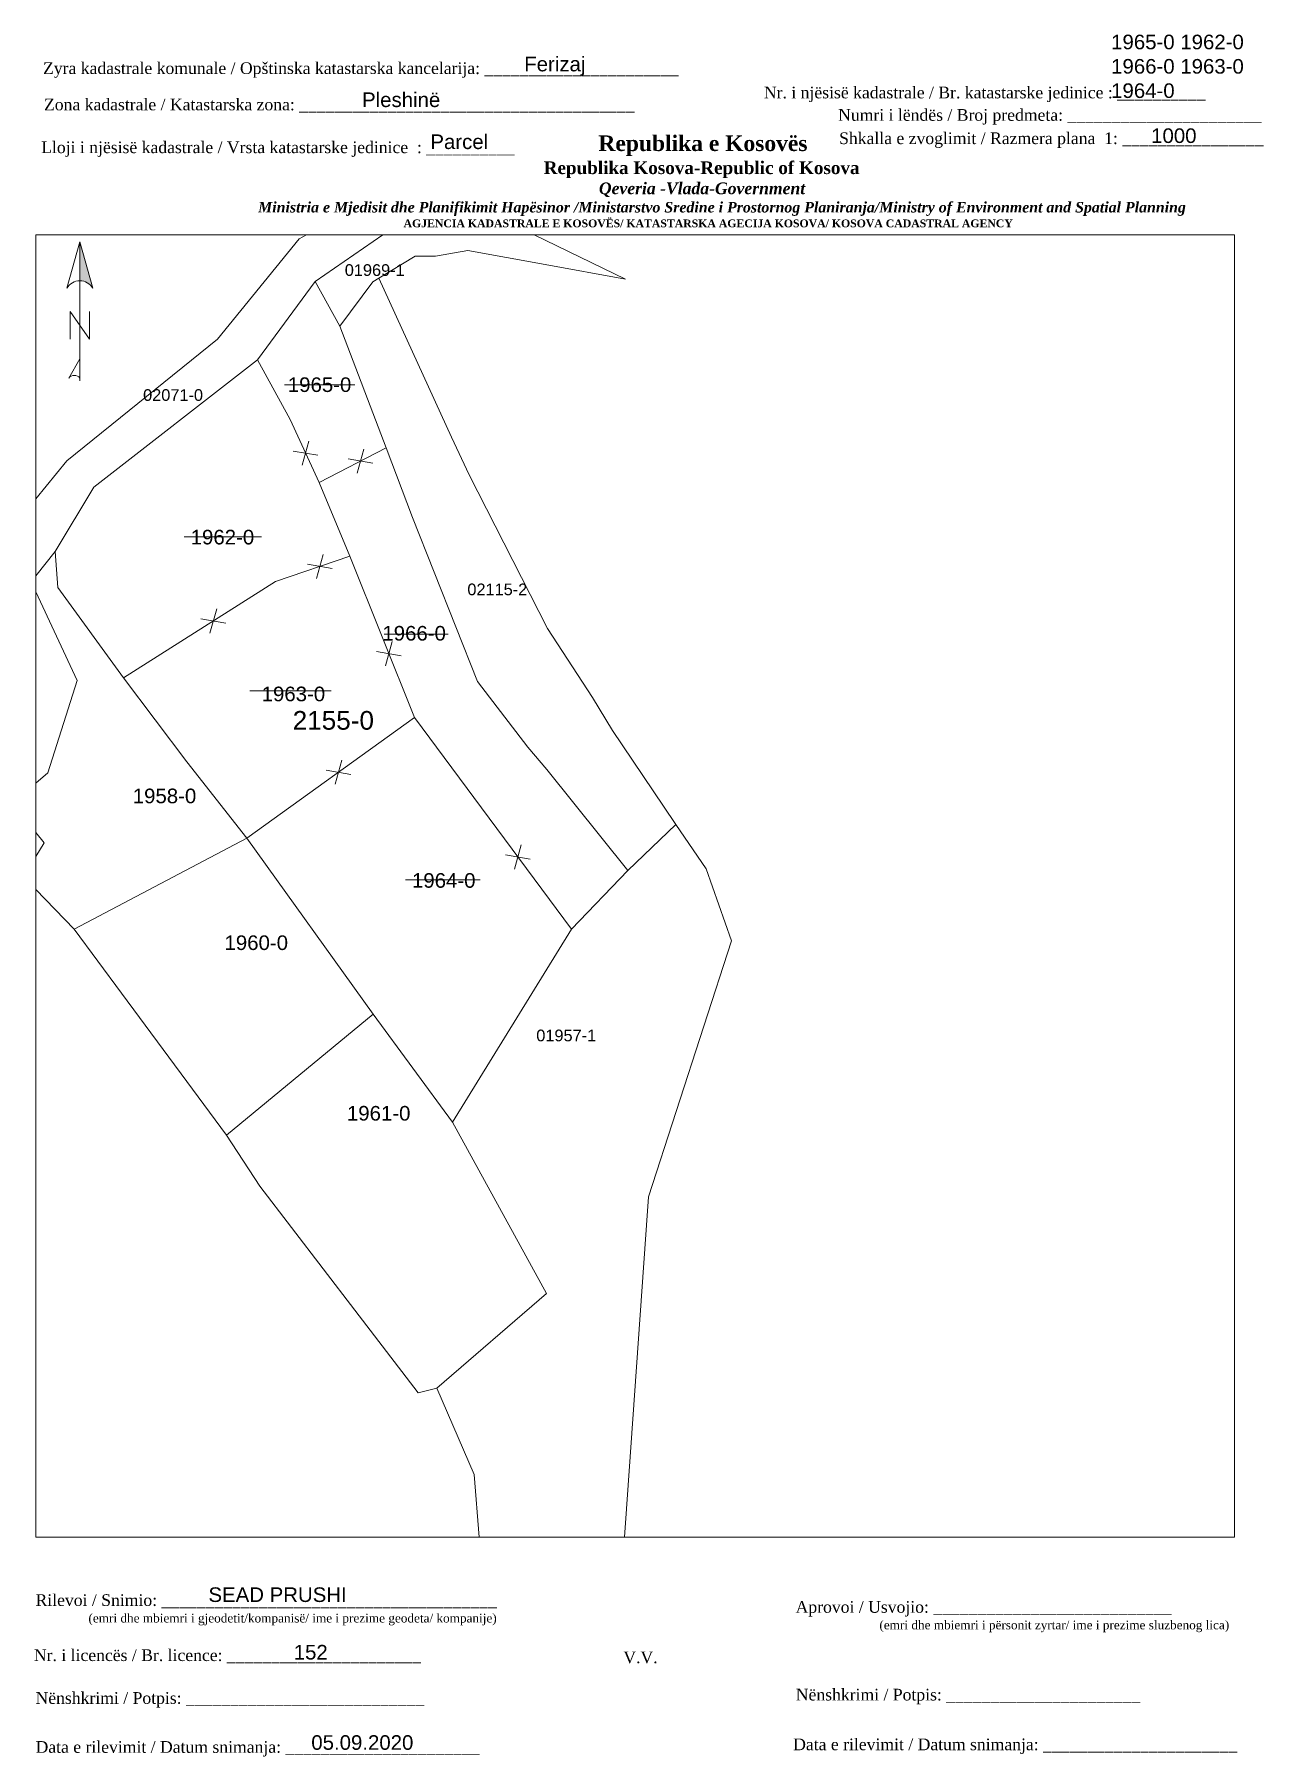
# Paper-space layout '1962' of a CAD drawing. Header units: metres, sheet in millimetres. Extents: x 0 to 211, y 0 to 295.
# The model-space entities are those that its viewports show. They can reach past a viewport. Long polylines and large blocks are cut down to what shows.
import ezdxf
from ezdxf.enums import TextEntityAlignment as Align

# ---------------------------------------------------------------- set-up
doc = ezdxf.new("R2010")
doc.units = ezdxf.units.M
doc.layers.get('0').update_dxf_attribs({"lineweight": 0})
for name, color, linetype, lineweight in [('Korniza e jashtme', 7, 'Continuous', 0), ('Korniza e jashtme txt', 7, 'Continuous', 0), ('nr parc fqinj', 8, 'Continuous', 0), ('Nr Parceles Baze', 7, 'Continuous', 0), ('nr te ri bashkimi', 1, 'Continuous', 0), ('parc fqinje', 8, 'Continuous', 0), ('parc re  poligon', 1, 'Continuous', 0), ('Parcela Baze', 7, 'Continuous', 0)]:
    doc.layers.add(name, color=color, linetype=linetype, lineweight=lineweight)
doc.styles.get("Standard").update_dxf_attribs({"font": 'arial.ttf'})

# ---------------------------------------------------------------- blocks, each defined once
blk = doc.blocks.new('*U54')
at = {"linetype": 'ByBlock', "lineweight": -2}
blk.add_hatch(color=0, dxfattribs=at).paths.add_polyline_path([(0, 562), (0, 301, -0.269143), (87, 250)])
at = {"color": 0, "linetype": 'ByBlock', "lineweight": -2}
for points in [[(87, 250, 0.580323), (-87, 250), (0, 562), (87, 250), (0, 562), (0, 300)], [(0, -356, 0.5), (-75, -356), (0, -225)]]:
    blk.add_lwpolyline(points, format="xyb", dxfattribs=at)
for points in [[(0, -375), (0, 562)], [(-66, -94), (-66, 94), (66, -94), (66, 94)]]:
    blk.add_lwpolyline(points, dxfattribs=at)
blk = doc.blocks.new('ACMAP_ANN_TEMPLATE_PIN-SUN')
blk.add_attdef('PIN', text='', height=2).set_placement((366708.21, 310584.18), align=Align.MIDDLE)

msp = doc.modelspace()

# ---------------------------------------------------------------- linework, layer by layer
at = {"flags": 128}
msp.add_lwpolyline([(7509678.98, 4689216.62), (7509669.44, 4689229.06)], dxfattribs=at)
at = {"layer": 'parc fqinje'}
for points in [[(7509610.11, 4689359.93), (7509612.51, 4689368.42), (7509618.85, 4689376.22), (7509644.6, 4689397.03), (7509658.58, 4689414.2), (7509677.45, 4689424.24)], [(7509680.54, 4689420.1), (7509661.37, 4689406.93), (7509651.46, 4689393.47), (7509623.45, 4689371.72), (7509616.82, 4689360.66), (7509612.73, 4689355.49), (7509598.36, 4689334.65)], [(7509649.64, 4689311.62), (7509620.05, 4689296.03), (7509611.47, 4689304.96), (7509614.94, 4689310.8), (7509609.57, 4689317.59), (7509615.57, 4689322.8), (7509620.62, 4689338.6), (7509612.73, 4689355.49), (7509616.82, 4689360.66), (7509617.26, 4689354.49), (7509628.5, 4689339.03), (7509639.39, 4689324.65), (7509649.64, 4689311.62)], [(7509598.36, 4689334.65), (7509612.73, 4689355.49), (7509620.62, 4689338.6), (7509615.57, 4689322.8), (7509609.57, 4689317.59), (7509614.94, 4689310.8), (7509611.47, 4689304.96), (7509593.31, 4689313.96), (7509598.36, 4689334.65)], [(7509649.64, 4689311.62), (7509671.27, 4689281.45), (7509646.16, 4689260.77), (7509639.37, 4689269.95), (7509628.18, 4689285.06), (7509620.05, 4689296.03), (7509649.64, 4689311.62)], [(7509646.16, 4689260.77), (7509671.27, 4689281.45), (7509684.85, 4689262.97), (7509700.93, 4689233.65), (7509682.15, 4689217.43), (7509678.98, 4689216.62), (7509651.84, 4689252.01), (7509646.16, 4689260.77)]]:
    msp.add_lwpolyline(points, dxfattribs=at)
for points in [[(7509681.97, 4689411.26), (7509678.45, 4689411.26), (7509672.23, 4689407.45), (7509671.23, 4689406.84), (7509665.57, 4689399.24), (7509661.37, 4689406.93), (7509680.54, 4689420.1), (7509690.62, 4689418.86), (7509714.46, 4689407.33), (7509700.73, 4689409.81), (7509687.49, 4689412.21), (7509681.97, 4689411.26)], [(7509672.23, 4689407.45), (7509684.66, 4689380.26), (7509687.71, 4689373.78), (7509701.12, 4689347.47), (7509708.8, 4689335.71), (7509712.24, 4689330.04), (7509721, 4689317.05), (7509723.11, 4689313.93), (7509714.85, 4689306.05), (7509701.03, 4689323.35), (7509697.74, 4689327.19), (7509689.12, 4689338.42), (7509678.02, 4689366.49), (7509673.48, 4689378.4), (7509665.57, 4689399.24), (7509671.23, 4689406.84), (7509672.23, 4689407.45)], [(7509723.11, 4689313.93), (7509728.31, 4689306.32), (7509732.6, 4689294.01), (7509718.39, 4689250.18), (7509713.96, 4689187.27), (7509712.63, 4689184.58), (7509702.69, 4689185.69), (7509690.21, 4689181.58), (7509688.59, 4689202.65), (7509682.15, 4689217.43), (7509700.93, 4689233.65), (7509684.85, 4689262.97), (7509705.21, 4689296.01), (7509714.85, 4689306.05), (7509723.11, 4689313.93)]]:
    msp.add_lwpolyline(points, close=True, dxfattribs=at)
at = {"layer": 'parc re  poligon'}
msp.add_lwpolyline([(7509651.46, 4689393.47), (7509661.37, 4689406.93), (7509665.57, 4689399.24), (7509673.48, 4689378.4), (7509678.02, 4689366.49), (7509689.12, 4689338.42), (7509697.74, 4689327.19), (7509701.03, 4689323.35), (7509714.85, 4689306.05), (7509705.21, 4689296.01), (7509684.85, 4689262.97), (7509671.27, 4689281.45), (7509649.64, 4689311.62), (7509639.39, 4689324.65), (7509628.5, 4689339.03), (7509617.26, 4689354.49), (7509616.82, 4689360.66), (7509623.45, 4689371.72)], close=True, dxfattribs=at)
at = {"layer": 'parc re  poligon', "flags": 128}
for points in [[(7509656.07, 4689389.24), (7509668.12, 4689389.24)], [(7509661.81, 4689377.15), (7509657.58, 4689377.88)], [(7509660.27, 4689379.59), (7509659.12, 4689375.45)], [(7509669.7, 4689378.22), (7509668.55, 4689374.09)], [(7509671.24, 4689375.79), (7509667.01, 4689376.52)], [(7509638.94, 4689363.21), (7509652.15, 4689363.21)], [(7509662.74, 4689360.19), (7509661.59, 4689356.06)], [(7509664.28, 4689357.76), (7509660.05, 4689358.49)], [(7509646.02, 4689348.42), (7509641.79, 4689349.15)], [(7509644.48, 4689350.85), (7509643.33, 4689346.72)], [(7509673.16, 4689346.55), (7509684.14, 4689346.55)], [(7509674.55, 4689345.26), (7509673.4, 4689341.12)], [(7509676.09, 4689342.83), (7509671.86, 4689343.55)], [(7509650.13, 4689336.85), (7509664.1, 4689336.85)], [(7509665.9, 4689324.96), (7509664.75, 4689320.82)], [(7509667.44, 4689322.52), (7509663.21, 4689323.25)], [(7509696.62, 4689310.44), (7509695.47, 4689306.31)], [(7509698.16, 4689308.01), (7509693.93, 4689308.74)], [(7509676.82, 4689304.49), (7509689.57, 4689304.49)]]:
    msp.add_lwpolyline(points, dxfattribs=at)
at = {"layer": 'Parcela Baze'}
for points in [[(7509673.48, 4689378.4), (7509662, 4689372.48), (7509657.06, 4689383.29), (7509651.46, 4689393.47), (7509661.37, 4689406.93), (7509665.57, 4689399.24), (7509673.48, 4689378.4)], [(7509662, 4689372.48), (7509667.29, 4689359.88), (7509654.54, 4689355.52), (7509628.5, 4689339.03), (7509617.26, 4689354.49), (7509616.82, 4689360.66), (7509623.45, 4689371.72), (7509651.46, 4689393.47), (7509657.06, 4689383.29), (7509662, 4689372.48)], [(7509705.21, 4689296.01), (7509678.35, 4689332.25), (7509667.29, 4689359.88), (7509662, 4689372.48), (7509673.48, 4689378.4), (7509678.02, 4689366.49), (7509689.12, 4689338.42), (7509697.74, 4689327.19), (7509701.03, 4689323.35), (7509714.85, 4689306.05), (7509705.21, 4689296.01)], [(7509585.52, 4689326.59), (7509569.1, 4689338.31), (7509559.09, 4689347.13), (7509555.55, 4689352.18), (7509565.97, 4689359.6), (7509577.02, 4689365.28), (7509606.2, 4689377.43), (7509610.14, 4689373.32), (7509612.51, 4689368.42), (7509610.11, 4689359.93), (7509592.46, 4689336.37), (7509585.52, 4689326.59)], [(7509678.35, 4689332.25), (7509649.64, 4689311.62), (7509639.39, 4689324.65), (7509628.5, 4689339.03), (7509654.54, 4689355.52), (7509667.29, 4689359.88), (7509678.35, 4689332.25)], [(7509671.27, 4689281.45), (7509649.64, 4689311.62), (7509678.35, 4689332.25), (7509705.21, 4689296.01), (7509684.85, 4689262.97), (7509671.27, 4689281.45)]]:
    msp.add_lwpolyline(points, dxfattribs=at)

# ---------------------------------------------------------------- block references
at = {"layer": 'nr parc fqinj'}
ref = msp.add_blockref('ACMAP_ANN_TEMPLATE_PIN-SUN', (7216304.97, 4440941.51), dxfattribs=dict(at, xscale=0.8, yscale=0.8, zscale=0.8))
ref.add_attrib('PIN', '01969-1', dxfattribs={"layer": '0', "height": 2}).set_placement((7509671.54, 4689408.86), align=Align.MIDDLE)
ref = msp.add_blockref('ACMAP_ANN_TEMPLATE_PIN-SUN', (7216270.44, 4440920.12), dxfattribs=dict(at, xscale=0.8, yscale=0.8, zscale=0.8))
ref.add_attrib('PIN', '02071-0', dxfattribs={"layer": '0', "height": 2}).set_placement((7509637.01, 4689387.47), align=Align.MIDDLE)
ref = msp.add_blockref('ACMAP_ANN_TEMPLATE_PIN-SUN', (7216325.97, 4440886.85), dxfattribs=dict(at, xscale=0.8, yscale=0.8, zscale=0.8))
ref.add_attrib('PIN', '02115-2', dxfattribs={"layer": '0', "height": 2}).set_placement((7509692.53, 4689354.19), align=Align.MIDDLE)
ref = msp.add_blockref('ACMAP_ANN_TEMPLATE_PIN-SUN', (7216337.77, 4440810.47), dxfattribs=dict(at, xscale=0.8, yscale=0.8, zscale=0.8))
ref.add_attrib('PIN', '01957-1', dxfattribs={"layer": '0', "height": 2}).set_placement((7509704.33, 4689277.82), align=Align.MIDDLE)

# ---------------------------------------------------------------- texts
for s, p in [('1959-0', (7509601.86, 4689326.2)), ('1958-0', (7509630.11, 4689317.58)), ('1960-0', (7509645.82, 4689292.45)), ('1961-0', (7509666.78, 4689263.25))]:
    msp.add_text(s, height=2.5, dxfattribs=at).set_placement(p)
at = {"layer": 'Nr Parceles Baze'}
for s, p in [('1965-0', (7509656.66, 4689387.99)), ('1962-0', (7509640.03, 4689361.89)), ('1966-0', (7509672.85, 4689345.43)), ('1963-0', (7509652.18, 4689335.04)), ('1964-0', (7509677.92, 4689303.11))]:
    msp.add_text(s, height=2.5, dxfattribs=at).set_placement(p)
at = {"layer": 'nr te ri bashkimi'}
msp.add_text('2155-0', height=3.2, dxfattribs=at).set_placement((7509657.49, 4689330.17))

psp = doc.layouts.new('1962')

# ---------------------------------------------------------------- block references
at = {"xscale": 0.0254, "yscale": 0.0254, "zscale": 0.0254}
psp.add_blockref('*U54', (7.95, 245.33), dxfattribs=at)

# ---------------------------------------------------------------- texts
at = {"layer": 'Korniza e jashtme txt'}
for s, insert, char_height, width, attachment_point in [('1965-0 1962-0 1966-0 1963-0 1964-0', (184.53, 295.09), 2.5, 23.5616, 1), ('{\\fTimes New Roman|b0|i0|c0|p18; Zyra kadastrale komunale / Opštinska katastarska kancelarija: ______________________}', (0.89, 290.36), 2, 114.6874, 1), ('Ferizaj', (84.04, 291.31), 2.5, 19.3474, 1), ('{\\fTimes New Roman|b0|i0|c0|p18;Nr. i njësisë kadastrale / Br. katastarske jedinice : __________}', (125.08, 286.19), 2, 98.5379, 1), ('{\\fTimes New Roman|b0|i0|c0|p18; Zona kadastrale / Katastarska zona: ______________________________________}', (1.06, 284.14), 2, 101.8807, 1), ('Pleshinë', (56.27, 285.2), 2.5, 40.037, 1), ('{\\fTimes New Roman|b0|i0|c0|p18; Numri i lëndës / Broj predmeta: ______________________}', (137.03, 282.35), 2, 83.344, 1), ('\\pi77.297;{\\fBook Antiqua|b1|i0|c0|p18;\\H1.333x;Republika e Kosovës\\fTimes New Roman|b1|i0|c0|p18;\\P\\pi67.927;\\fBook Antiqua|b1|i0|c0|p18;\\H0.8125x;Republika Kosova-Republic of Kosova\\fTimes New Roman|b1|i0|c0|p18;\\P\\pi77.378;\\fBook Antiqua|b1|i1|c0|p18;\\H0.9233x;Qeveria -Vlada-Government \\P\\pi13.032,l6,t23.033;\\fTimes New Roman|b1|i1|c0|p18;\\H0.9x;Ministria e Mjedisit dhe Planifikimit Hapësinor /Ministarstvo Sredine i Prostornog Planiranja/Ministry of Environment and Spatial Planning\\P\\pi43.931,l0,tz;\\fBook Antiqua|b1|i0|c0|p18;\\H0.7406x;AGJENCIA KADASTRALE E KOSOVËS/ KATASTARSKA AGECIJA KOSOVA/ KOSOVA CADASTRAL AGENCY}', (19.44, 277.84), 2, 191.8237, 1), ('{\\fArial|b0|i0|c0|p34;Parcel}', (67.97, 278.01), 2.5, 14.2476, 1), ('{\\fTimes New Roman|b0|i0|c0|p18; Shkalla e zvoglimit / Razmera plana  1: ________________}', (137.2, 278.36), 2, 98.5379, 1), ('1000', (191.38, 279.05), 2.5, 19.3474, 1), ('{\\fTimes New Roman|b0|i0|c0|p18; Lloji i njësisë kadastrale / Vrsta katastarske jedinice  : __________ }', (0.58, 276.81), 2, 108.0893, 1), ('{\\fTimes New Roman|b0|i0|c0|p18; Rilevoi / Snimio: ______________________________________\\P             \\H0.75x;(emri dhe mbiemri i gjeodetit/kompanisë/ ime i prezime geodeta/ kompanije)}', (-0.39, 28.08), 2, 87.3883, 1), ('SEAD PRUSHI', (29.97, 29.26), 2.5, 35.1364, 1), ('{\\fTimes New Roman|b0|i0|c0|p18; Aprovoi / Usvojio: ___________________________\\P                    \\H0.75x;(emri dhe mbiemri i përsonit zyrtar/ ime i prezime sluzbenog lica)}', (129.75, 26.91), 2, 83.344, 1), ('{\\fTimes New Roman|b0|i0|c0|p18; Nr. i licencës / Br. licence: ______________________\\P                                }', (-0.67, 18.65), 2, 83.344, 1), ('152', (44.57, 19.41), 2.5, 5.2174, 1), ('{\\fTimes New Roman|b0|i0|c0|p18;V.V.                                 }', (101.01, 18.27), 2, 9.4297, 1), ('{\\fTimes New Roman|b0|i0|c0|p18; Nënshkrimi / Potpis: ______________________\\P                                 }', (189.53, 11.9), 2, 83.344, 3), ('{\\fTimes New Roman|b0|i0|c0|p18; Nënshkrimi / Potpis: ___________________________\\P                                 }', (-0.39, 11.32), 2, 83.344, 1), ('{\\fTimes New Roman|b0|i0|c0|p18; Data e rilevimit / Datum snimanja: ______________________\\P                                 }', (-0.39, 2.94), 2, 83.344, 1), ('05.09.2020', (47.58, 3.95), 2.5, 19.3474, 1), ('{\\fTimes New Roman|b0|i0|c0|p18; Data e rilevimit / Datum snimanja: ______________________\\P                                 }', (206.1, 3.38), 2, 83.344, 3)]:
    psp.add_mtext(s, dxfattribs=dict(at, insert=insert, char_height=char_height, width=width, attachment_point=attachment_point))

# ---------------------------------------------------------------- viewports
at = {"layer": 'Korniza e jashtme', "view_target_point": (7499131.1, 4689980.52), "view_twist_angle": 360}
psp.add_viewport(center=(103.03, 149.32), size=(205.19, 222.973), view_center_point=(10585.03, -677.13), view_height=222.973, dxfattribs=at)

doc.saveas('drawing.dxf')
